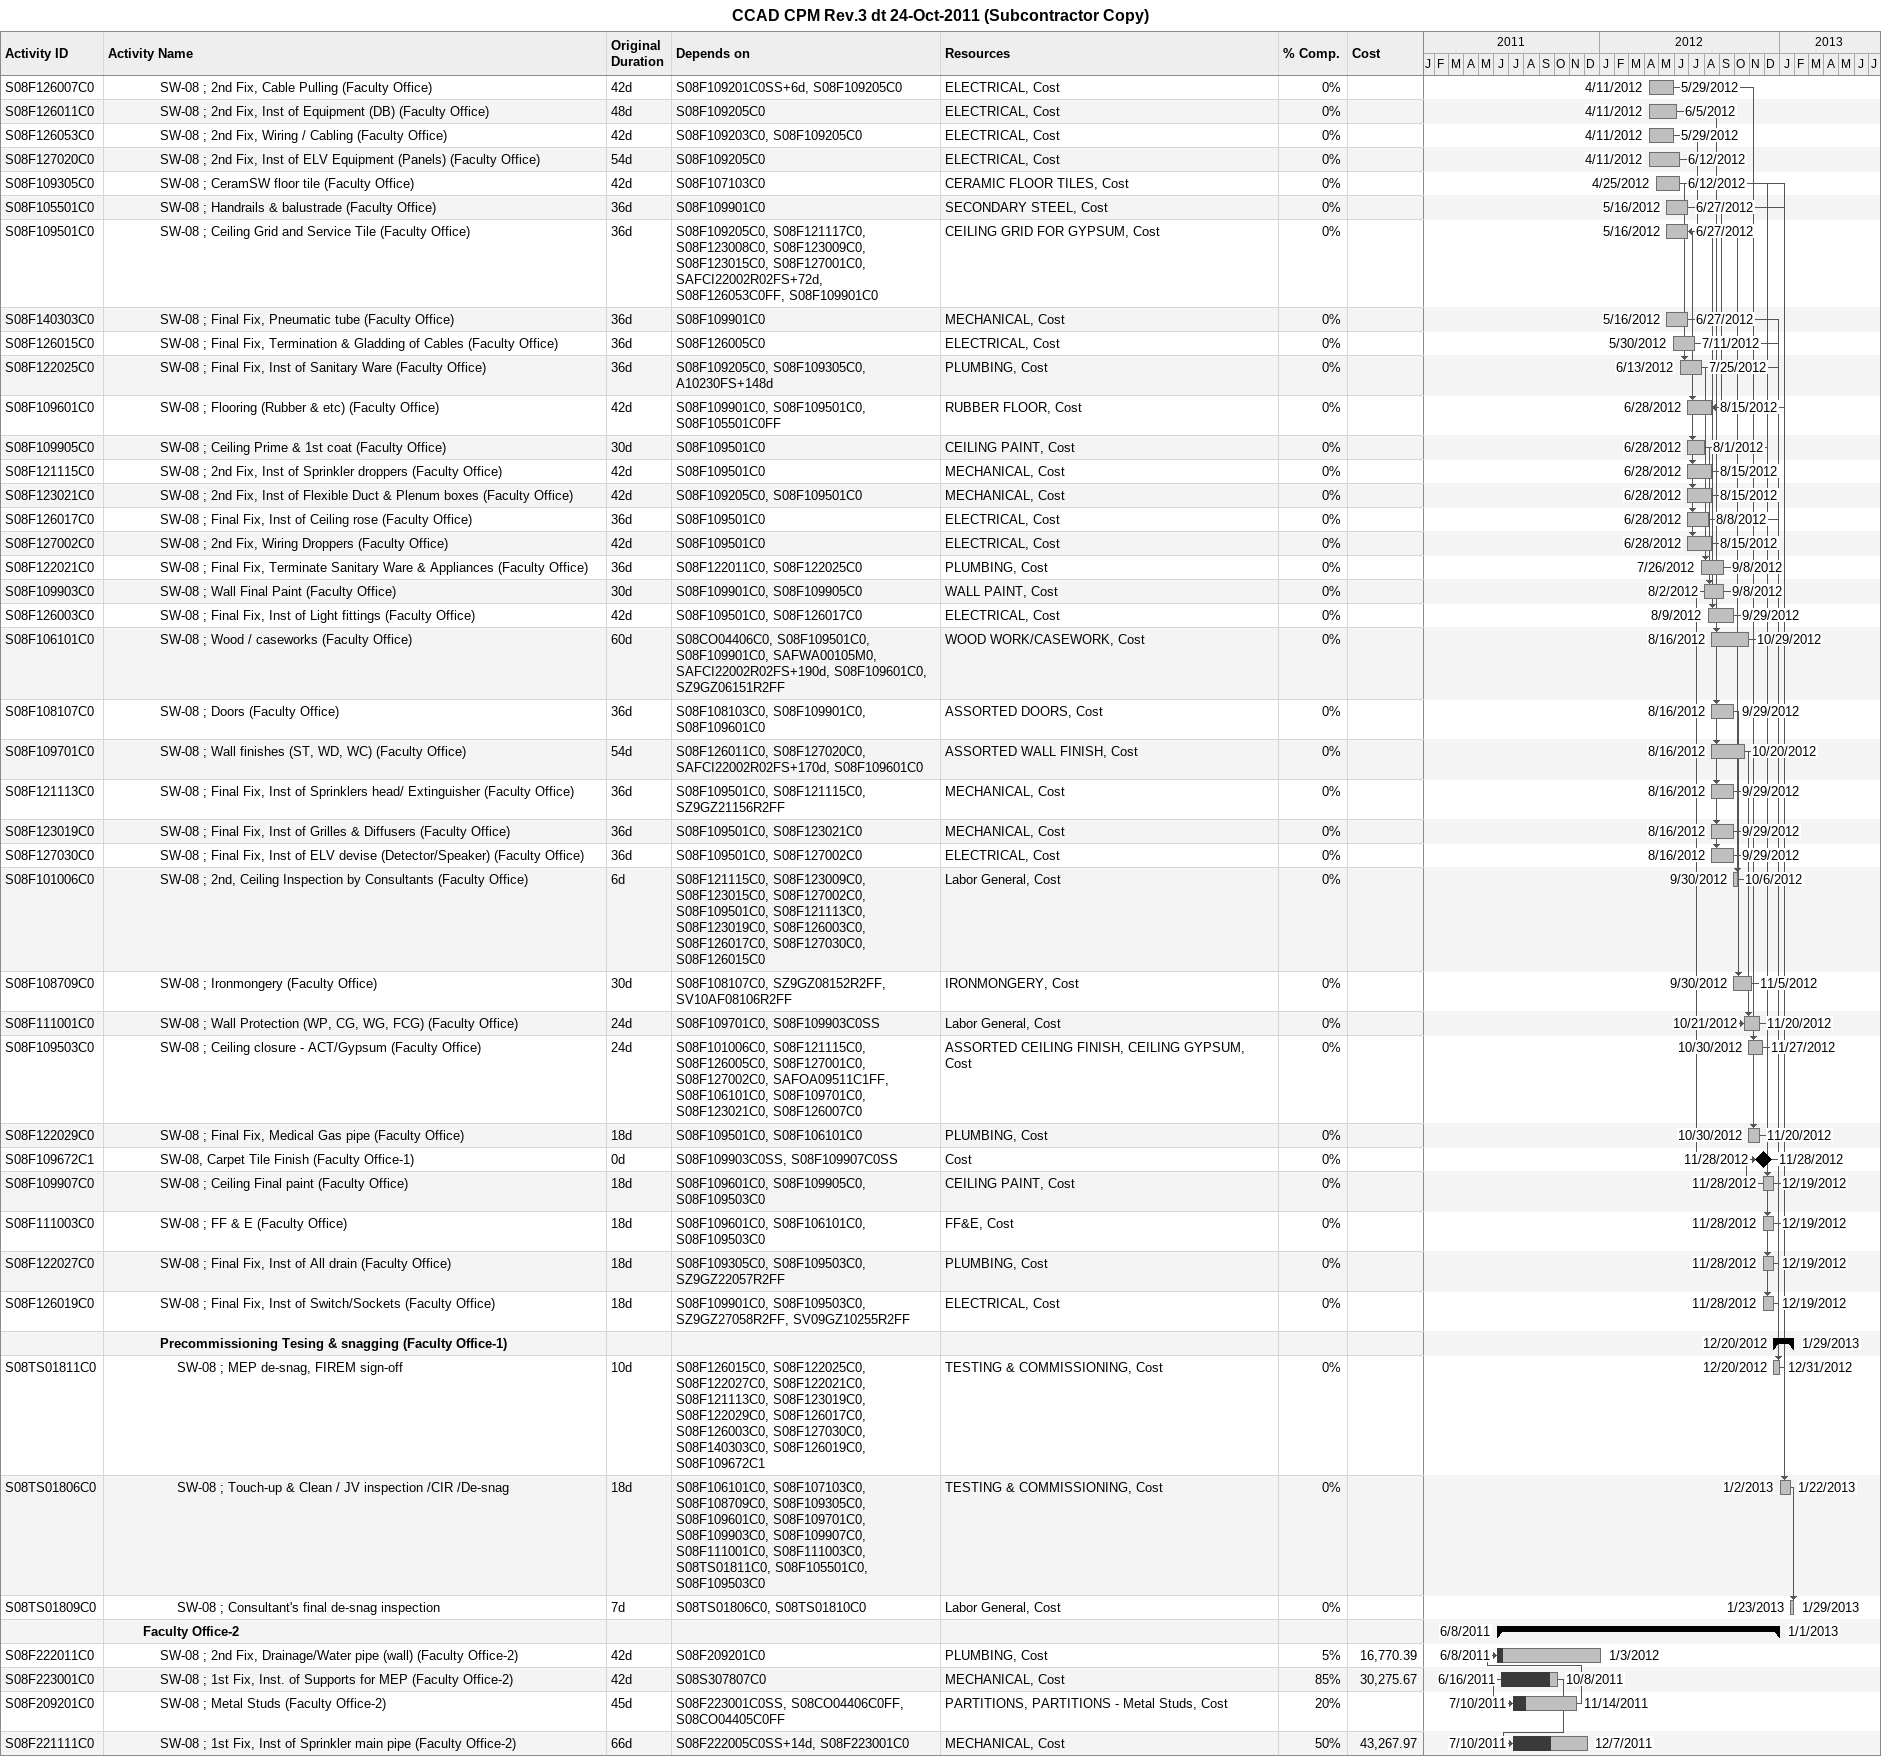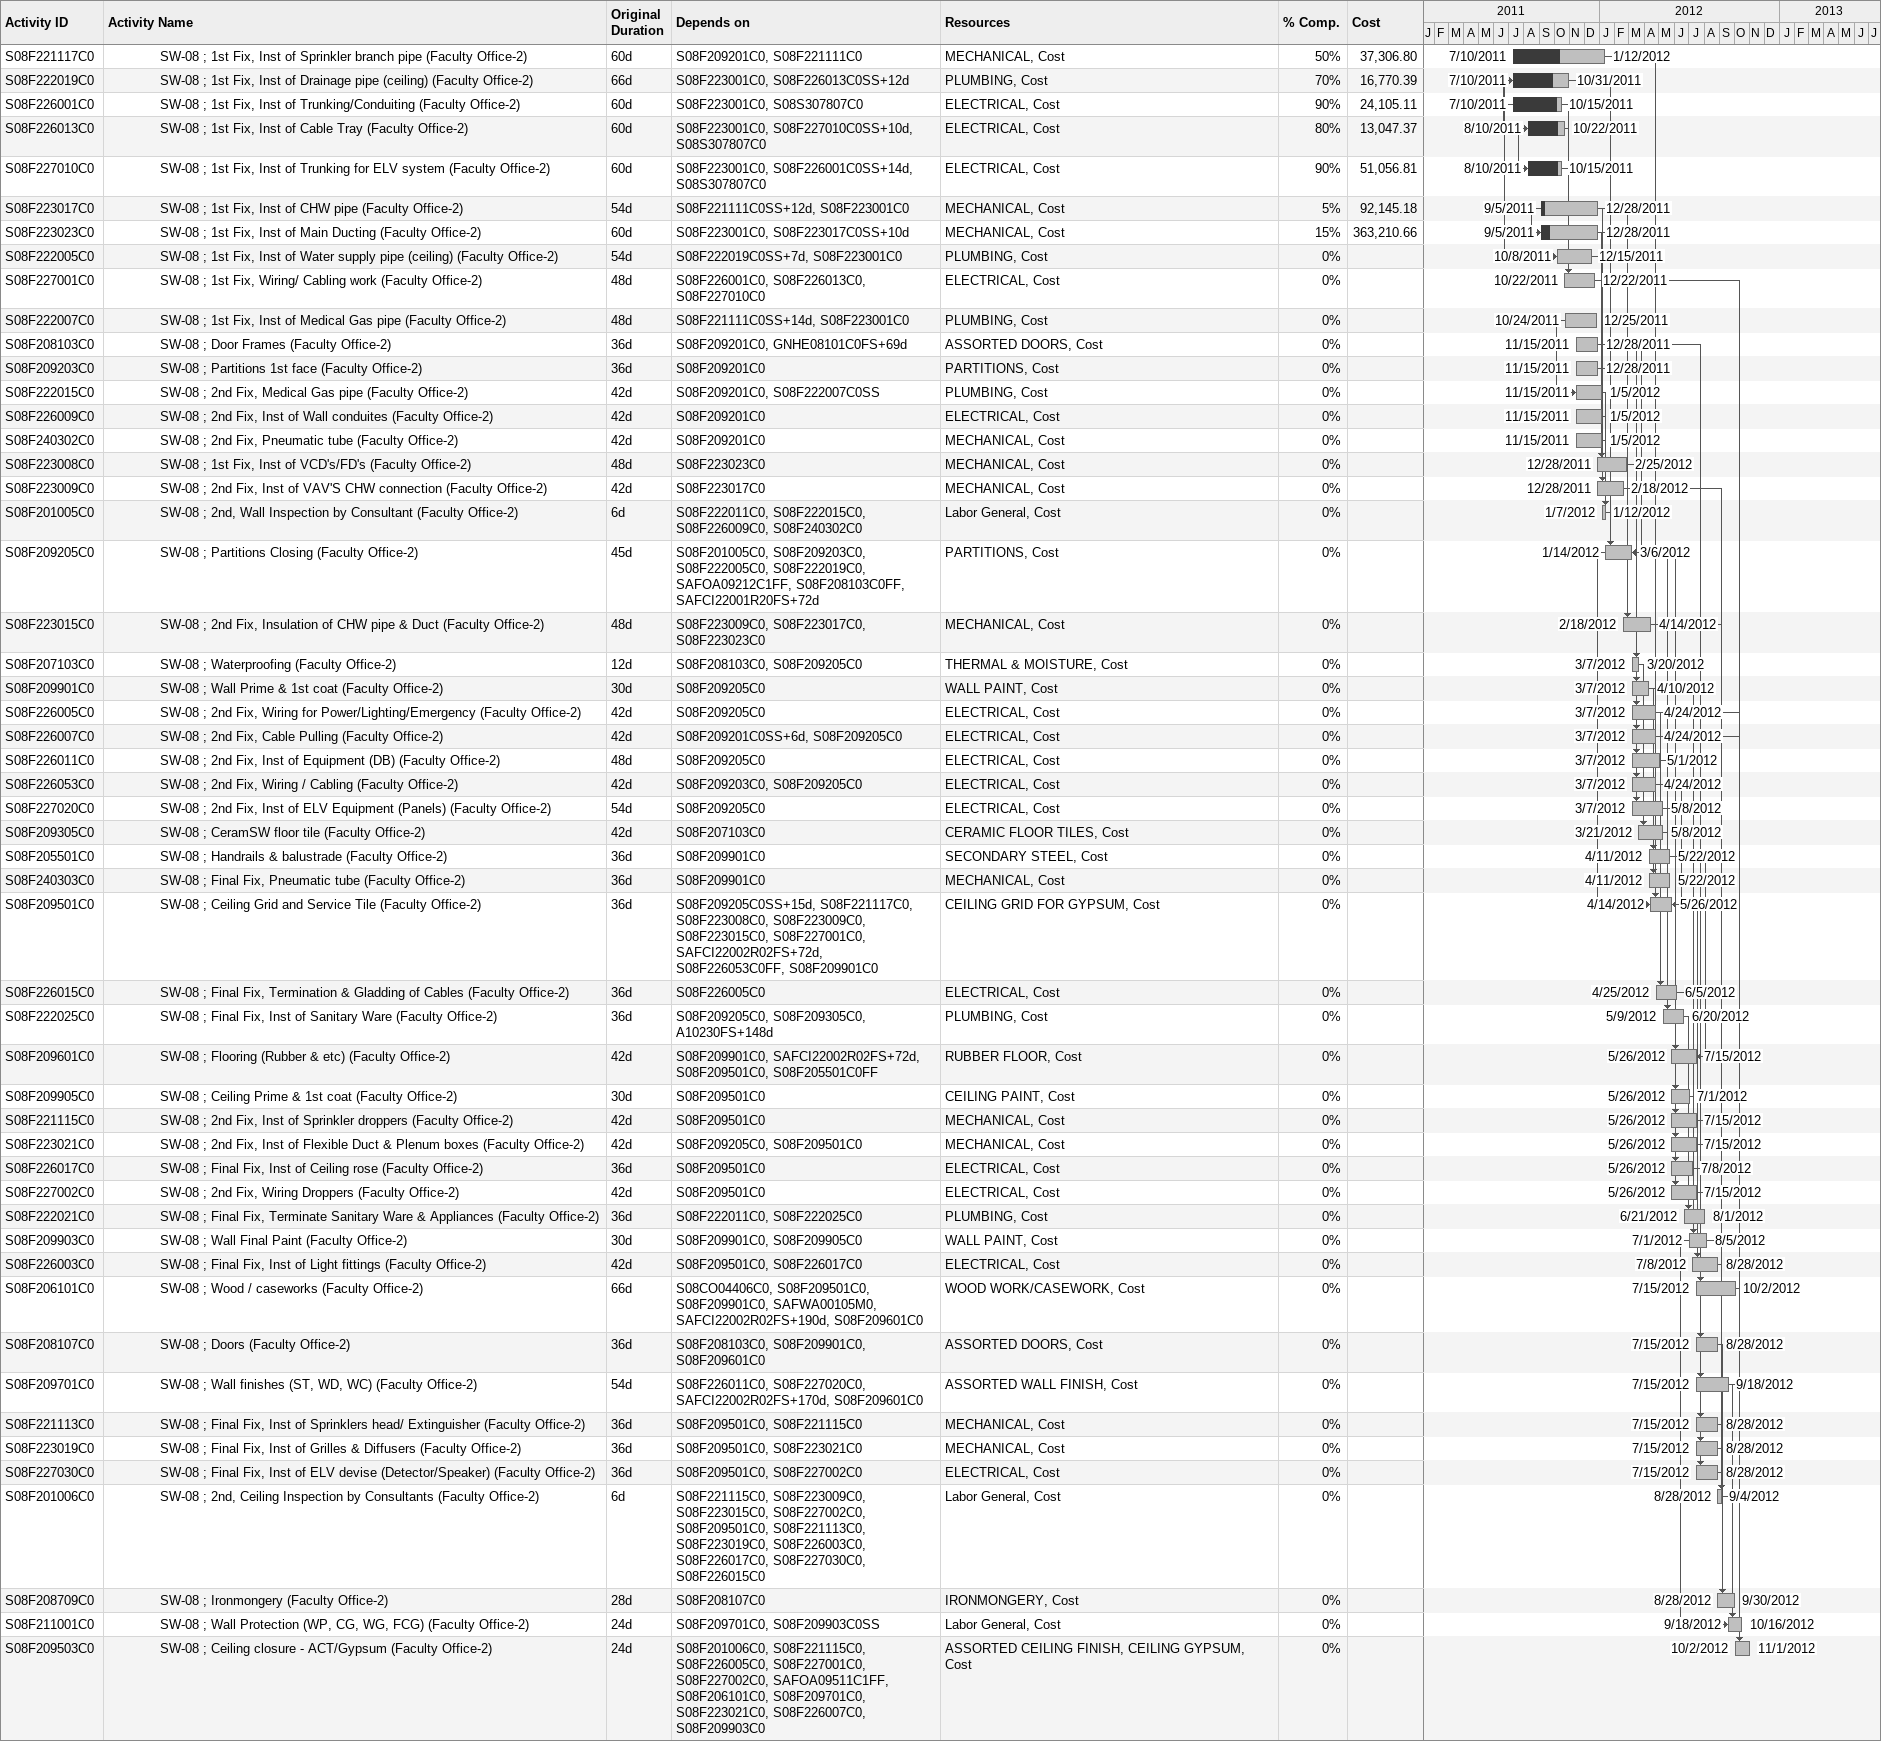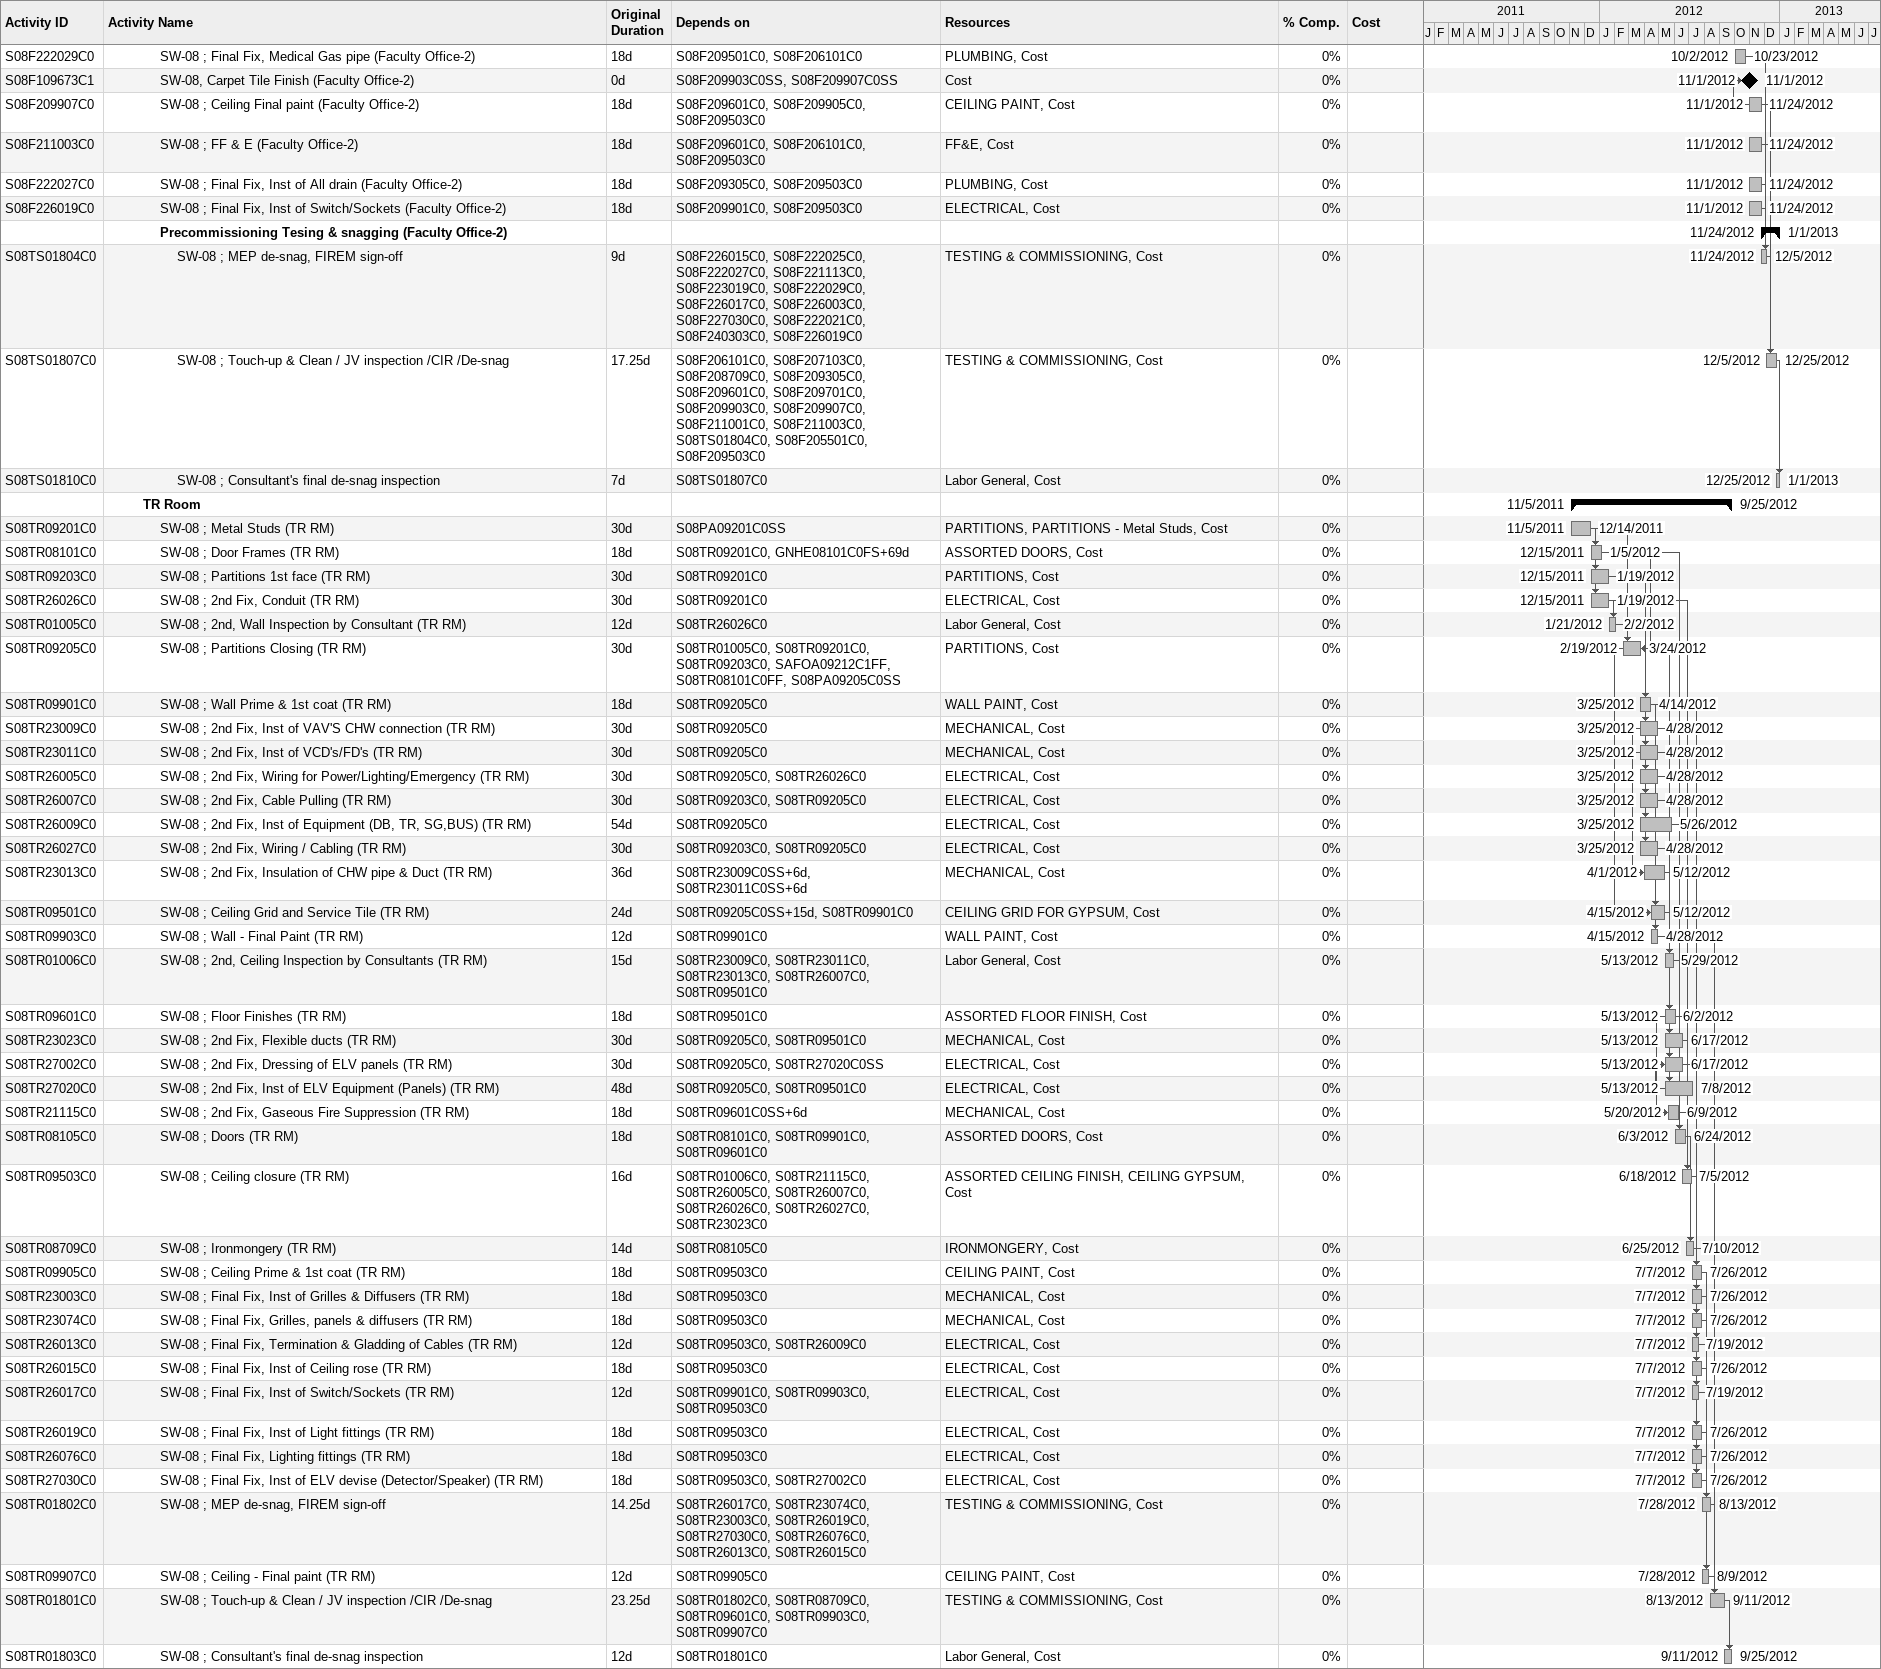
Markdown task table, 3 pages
CCAD CPM Rev.3 dt 24-Oct-2011 (Subcontractor Copy)

| ID | Level | Task | Original duration | Start | Finish | Predecessors | Resources | % complete | Cost |
|---|---|---|---|---|---|---|---|---|---|
| S08F126007C0 | 4 | SW-08 ; 2nd Fix, Cable Pulling (Faculty Office) | 42d | 2012-04-11 | 2012-05-29 | S08F109201C0SS+6d, S08F109205C0 | ELECTRICAL, Cost | 0 |  |
| S08F126011C0 | 4 | SW-08 ; 2nd Fix, Inst of Equipment (DB) (Faculty Office) | 48d | 2012-04-11 | 2012-06-05 | S08F109205C0 | ELECTRICAL, Cost | 0 |  |
| S08F126053C0 | 4 | SW-08 ; 2nd Fix, Wiring / Cabling (Faculty Office) | 42d | 2012-04-11 | 2012-05-29 | S08F109203C0, S08F109205C0 | ELECTRICAL, Cost | 0 |  |
| S08F127020C0 | 4 | SW-08 ; 2nd Fix, Inst of ELV Equipment (Panels) (Faculty Office) | 54d | 2012-04-11 | 2012-06-12 | S08F109205C0 | ELECTRICAL, Cost | 0 |  |
| S08F109305C0 | 4 | SW-08 ; CeramSW floor tile (Faculty Office) | 42d | 2012-04-25 | 2012-06-12 | S08F107103C0 | CERAMIC FLOOR TILES, Cost | 0 |  |
| S08F105501C0 | 4 | SW-08 ; Handrails & balustrade (Faculty Office) | 36d | 2012-05-16 | 2012-06-27 | S08F109901C0 | SECONDARY STEEL, Cost | 0 |  |
| S08F109501C0 | 4 | SW-08 ; Ceiling Grid and Service Tile (Faculty Office) | 36d | 2012-05-16 | 2012-06-27 | S08F109205C0, S08F121117C0, S08F123008C0, S08F123009C0, S08F123015C0, S08F127001C0, SAFCI22002R02FS+72d, S08F126053C0FF, S08F109901C0 | CEILING GRID FOR GYPSUM, Cost | 0 |  |
| S08F140303C0 | 4 | SW-08 ; Final Fix, Pneumatic tube (Faculty Office) | 36d | 2012-05-16 | 2012-06-27 | S08F109901C0 | MECHANICAL, Cost | 0 |  |
| S08F126015C0 | 4 | SW-08 ; Final Fix, Termination & Gladding of Cables (Faculty Office) | 36d | 2012-05-30 | 2012-07-11 | S08F126005C0 | ELECTRICAL, Cost | 0 |  |
| S08F122025C0 | 4 | SW-08 ; Final Fix, Inst of Sanitary Ware (Faculty Office) | 36d | 2012-06-13 | 2012-07-25 | S08F109205C0, S08F109305C0, A10230FS+148d | PLUMBING, Cost | 0 |  |
| S08F109601C0 | 4 | SW-08 ; Flooring (Rubber & etc) (Faculty Office) | 42d | 2012-06-28 | 2012-08-15 | S08F109901C0, S08F109501C0, S08F105501C0FF | RUBBER FLOOR, Cost | 0 |  |
| S08F109905C0 | 4 | SW-08 ; Ceiling Prime & 1st coat (Faculty Office) | 30d | 2012-06-28 | 2012-08-01 | S08F109501C0 | CEILING PAINT, Cost | 0 |  |
| S08F121115C0 | 4 | SW-08 ; 2nd Fix, Inst of Sprinkler droppers (Faculty Office) | 42d | 2012-06-28 | 2012-08-15 | S08F109501C0 | MECHANICAL, Cost | 0 |  |
| S08F123021C0 | 4 | SW-08 ; 2nd Fix, Inst of Flexible Duct & Plenum boxes (Faculty Office) | 42d | 2012-06-28 | 2012-08-15 | S08F109205C0, S08F109501C0 | MECHANICAL, Cost | 0 |  |
| S08F126017C0 | 4 | SW-08 ; Final Fix, Inst of Ceiling rose (Faculty Office) | 36d | 2012-06-28 | 2012-08-08 | S08F109501C0 | ELECTRICAL, Cost | 0 |  |
| S08F127002C0 | 4 | SW-08 ; 2nd Fix, Wiring Droppers (Faculty Office) | 42d | 2012-06-28 | 2012-08-15 | S08F109501C0 | ELECTRICAL, Cost | 0 |  |
| S08F122021C0 | 4 | SW-08 ; Final Fix, Terminate Sanitary Ware & Appliances (Faculty Office) | 36d | 2012-07-26 | 2012-09-08 | S08F122011C0, S08F122025C0 | PLUMBING, Cost | 0 |  |
| S08F109903C0 | 4 | SW-08 ; Wall Final Paint (Faculty Office) | 30d | 2012-08-02 | 2012-09-08 | S08F109901C0, S08F109905C0 | WALL PAINT, Cost | 0 |  |
| S08F126003C0 | 4 | SW-08 ; Final Fix, Inst of Light fittings (Faculty Office) | 42d | 2012-08-09 | 2012-09-29 | S08F109501C0, S08F126017C0 | ELECTRICAL, Cost | 0 |  |
| S08F106101C0 | 4 | SW-08 ; Wood / caseworks (Faculty Office) | 60d | 2012-08-16 | 2012-10-29 | S08CO04406C0, S08F109501C0, S08F109901C0, SAFWA00105M0, SAFCI22002R02FS+190d, S08F109601C0, SZ9GZ06151R2FF | WOOD WORK/CASEWORK, Cost | 0 |  |
| S08F108107C0 | 4 | SW-08 ; Doors (Faculty Office) | 36d | 2012-08-16 | 2012-09-29 | S08F108103C0, S08F109901C0, S08F109601C0 | ASSORTED DOORS, Cost | 0 |  |
| S08F109701C0 | 4 | SW-08 ; Wall finishes (ST, WD, WC) (Faculty Office) | 54d | 2012-08-16 | 2012-10-20 | S08F126011C0, S08F127020C0, SAFCI22002R02FS+170d, S08F109601C0 | ASSORTED WALL FINISH, Cost | 0 |  |
| S08F121113C0 | 4 | SW-08 ; Final Fix, Inst of Sprinklers head/ Extinguisher (Faculty Office) | 36d | 2012-08-16 | 2012-09-29 | S08F109501C0, S08F121115C0, SZ9GZ21156R2FF | MECHANICAL, Cost | 0 |  |
| S08F123019C0 | 4 | SW-08 ; Final Fix, Inst of Grilles & Diffusers (Faculty Office) | 36d | 2012-08-16 | 2012-09-29 | S08F109501C0, S08F123021C0 | MECHANICAL, Cost | 0 |  |
| S08F127030C0 | 4 | SW-08 ; Final Fix, Inst of ELV devise (Detector/Speaker) (Faculty Office) | 36d | 2012-08-16 | 2012-09-29 | S08F109501C0, S08F127002C0 | ELECTRICAL, Cost | 0 |  |
| S08F101006C0 | 4 | SW-08 ; 2nd, Ceiling Inspection by Consultants (Faculty Office) | 6d | 2012-09-30 | 2012-10-06 | S08F121115C0, S08F123009C0, S08F123015C0, S08F127002C0, S08F109501C0, S08F121113C0, S08F123019C0, S08F126003C0, S08F126017C0, S08F127030C0, S08F126015C0 | Labor General, Cost | 0 |  |
| S08F108709C0 | 4 | SW-08 ; Ironmongery (Faculty Office) | 30d | 2012-09-30 | 2012-11-05 | S08F108107C0, SZ9GZ08152R2FF, SV10AF08106R2FF | IRONMONGERY, Cost | 0 |  |
| S08F111001C0 | 4 | SW-08 ; Wall Protection (WP, CG, WG, FCG) (Faculty Office) | 24d | 2012-10-21 | 2012-11-20 | S08F109701C0, S08F109903C0SS | Labor General, Cost | 0 |  |
| S08F109503C0 | 4 | SW-08 ; Ceiling closure - ACT/Gypsum (Faculty Office) | 24d | 2012-10-30 | 2012-11-27 | S08F101006C0, S08F121115C0, S08F126005C0, S08F127001C0, S08F127002C0, SAFOA09511C1FF, S08F106101C0, S08F109701C0, S08F123021C0, S08F126007C0 | ASSORTED CEILING FINISH, CEILING GYPSUM, Cost | 0 |  |
| S08F122029C0 | 4 | SW-08 ; Final Fix, Medical Gas pipe (Faculty Office) | 18d | 2012-10-30 | 2012-11-20 | S08F109501C0, S08F106101C0 | PLUMBING, Cost | 0 |  |
| S08F109672C1 | 4 | SW-08, Carpet Tile Finish (Faculty Office-1) | 0d | 2012-11-28 | 2012-11-28 | S08F109903C0SS, S08F109907C0SS | Cost | 0 |  |
| S08F109907C0 | 4 | SW-08 ; Ceiling Final paint (Faculty Office) | 18d | 2012-11-28 | 2012-12-19 | S08F109601C0, S08F109905C0, S08F109503C0 | CEILING PAINT, Cost | 0 |  |
| S08F111003C0 | 4 | SW-08 ; FF & E (Faculty Office) | 18d | 2012-11-28 | 2012-12-19 | S08F109601C0, S08F106101C0, S08F109503C0 | FF&E, Cost | 0 |  |
| S08F122027C0 | 4 | SW-08 ; Final Fix, Inst of All drain (Faculty Office) | 18d | 2012-11-28 | 2012-12-19 | S08F109305C0, S08F109503C0, SZ9GZ22057R2FF | PLUMBING, Cost | 0 |  |
| S08F126019C0 | 4 | SW-08 ; Final Fix, Inst of Switch/Sockets (Faculty Office) | 18d | 2012-11-28 | 2012-12-19 | S08F109901C0, S08F109503C0, SZ9GZ27058R2FF, SV09GZ10255R2FF | ELECTRICAL, Cost | 0 |  |
|  | 4 | **Precommissioning Tesing & snagging (Faculty Office-1)** |  | 2012-12-20 | 2013-01-29 |  |  |  |  |
| S08TS01811C0 | 5 | SW-08 ; MEP de-snag, FIREM sign-off | 10d | 2012-12-20 | 2012-12-31 | S08F126015C0, S08F122025C0, S08F122027C0, S08F122021C0, S08F121113C0, S08F123019C0, S08F122029C0, S08F126017C0, S08F126003C0, S08F127030C0, S08F140303C0, S08F126019C0, S08F109672C1 | TESTING & COMMISSIONING, Cost | 0 |  |
| S08TS01806C0 | 5 | SW-08 ; Touch-up & Clean / JV inspection /CIR /De-snag | 18d | 2013-01-02 | 2013-01-22 | S08F106101C0, S08F107103C0, S08F108709C0, S08F109305C0, S08F109601C0, S08F109701C0, S08F109903C0, S08F109907C0, S08F111001C0, S08F111003C0, S08TS01811C0, S08F105501C0, S08F109503C0 | TESTING & COMMISSIONING, Cost | 0 |  |
| S08TS01809C0 | 5 | SW-08 ; Consultant's final de-snag inspection | 7d | 2013-01-23 | 2013-01-29 | S08TS01806C0, S08TS01810C0 | Labor General, Cost | 0 |  |
|  | 3 | **Faculty Office-2** |  | 2011-06-08 | 2013-01-01 |  |  |  |  |
| S08F222011C0 | 4 | SW-08 ; 2nd Fix, Drainage/Water pipe (wall) (Faculty Office-2) | 42d | 2011-06-08 | 2012-01-03 | S08F209201C0 | PLUMBING, Cost | 5 | 16770.39 |
| S08F223001C0 | 4 | SW-08 ; 1st Fix, Inst. of Supports for MEP (Faculty Office-2) | 42d | 2011-06-16 | 2011-10-08 | S08S307807C0 | MECHANICAL, Cost | 85 | 30275.67 |
| S08F209201C0 | 4 | SW-08 ; Metal Studs (Faculty Office-2) | 45d | 2011-07-10 | 2011-11-14 | S08F223001C0SS, S08CO04406C0FF, S08CO04405C0FF | PARTITIONS, PARTITIONS - Metal Studs, Cost | 20 |  |
| S08F221111C0 | 4 | SW-08 ; 1st Fix, Inst of Sprinkler main pipe (Faculty Office-2) | 66d | 2011-07-10 | 2011-12-07 | S08F222005C0SS+14d, S08F223001C0 | MECHANICAL, Cost | 50 | 43267.97 |
| S08F221117C0 | 4 | SW-08 ; 1st Fix, Inst of Sprinkler branch pipe (Faculty Office-2) | 60d | 2011-07-10 | 2012-01-12 | S08F209201C0, S08F221111C0 | MECHANICAL, Cost | 50 | 37306.80 |
| S08F222019C0 | 4 | SW-08 ; 1st Fix, Inst of Drainage pipe (ceiling) (Faculty Office-2) | 66d | 2011-07-10 | 2011-10-31 | S08F223001C0, S08F226013C0SS+12d | PLUMBING, Cost | 70 | 16770.39 |
| S08F226001C0 | 4 | SW-08 ; 1st Fix, Inst of Trunking/Conduiting (Faculty Office-2) | 60d | 2011-07-10 | 2011-10-15 | S08F223001C0, S08S307807C0 | ELECTRICAL, Cost | 90 | 24105.11 |
| S08F226013C0 | 4 | SW-08 ; 1st Fix, Inst of Cable Tray (Faculty Office-2) | 60d | 2011-08-10 | 2011-10-22 | S08F223001C0, S08F227010C0SS+10d, S08S307807C0 | ELECTRICAL, Cost | 80 | 13047.37 |
| S08F227010C0 | 4 | SW-08 ; 1st Fix, Inst of Trunking for ELV system (Faculty Office-2) | 60d | 2011-08-10 | 2011-10-15 | S08F223001C0, S08F226001C0SS+14d, S08S307807C0 | ELECTRICAL, Cost | 90 | 51056.81 |
| S08F223017C0 | 4 | SW-08 ; 1st Fix, Inst of CHW pipe (Faculty Office-2) | 54d | 2011-09-05 | 2011-12-28 | S08F221111C0SS+12d, S08F223001C0 | MECHANICAL, Cost | 5 | 92145.18 |
| S08F223023C0 | 4 | SW-08 ; 1st Fix, Inst of Main Ducting (Faculty Office-2) | 60d | 2011-09-05 | 2011-12-28 | S08F223001C0, S08F223017C0SS+10d | MECHANICAL, Cost | 15 | 363210.66 |
| S08F222005C0 | 4 | SW-08 ; 1st Fix, Inst of Water supply pipe (ceiling) (Faculty Office-2) | 54d | 2011-10-08 | 2011-12-15 | S08F222019C0SS+7d, S08F223001C0 | PLUMBING, Cost | 0 |  |
| S08F227001C0 | 4 | SW-08 ; 1st Fix, Wiring/ Cabling work (Faculty Office-2) | 48d | 2011-10-22 | 2011-12-22 | S08F226001C0, S08F226013C0, S08F227010C0 | ELECTRICAL, Cost | 0 |  |
| S08F222007C0 | 4 | SW-08 ; 1st Fix, Inst of Medical Gas pipe (Faculty Office-2) | 48d | 2011-10-24 | 2011-12-25 | S08F221111C0SS+14d, S08F223001C0 | PLUMBING, Cost | 0 |  |
| S08F208103C0 | 4 | SW-08 ; Door Frames (Faculty Office-2) | 36d | 2011-11-15 | 2011-12-28 | S08F209201C0, GNHE08101C0FS+69d | ASSORTED DOORS, Cost | 0 |  |
| S08F209203C0 | 4 | SW-08 ; Partitions 1st face (Faculty Office-2) | 36d | 2011-11-15 | 2011-12-28 | S08F209201C0 | PARTITIONS, Cost | 0 |  |
| S08F222015C0 | 4 | SW-08 ; 2nd Fix, Medical Gas pipe (Faculty Office-2) | 42d | 2011-11-15 | 2012-01-05 | S08F209201C0, S08F222007C0SS | PLUMBING, Cost | 0 |  |
| S08F226009C0 | 4 | SW-08 ; 2nd Fix, Inst of Wall conduites (Faculty Office-2) | 42d | 2011-11-15 | 2012-01-05 | S08F209201C0 | ELECTRICAL, Cost | 0 |  |
| S08F240302C0 | 4 | SW-08 ; 2nd Fix, Pneumatic tube (Faculty Office-2) | 42d | 2011-11-15 | 2012-01-05 | S08F209201C0 | MECHANICAL, Cost | 0 |  |
| S08F223008C0 | 4 | SW-08 ; 1st Fix, Inst of VCD's/FD's (Faculty Office-2) | 48d | 2011-12-28 | 2012-02-25 | S08F223023C0 | MECHANICAL, Cost | 0 |  |
| S08F223009C0 | 4 | SW-08 ; 2nd Fix, Inst of VAV'S CHW connection (Faculty Office-2) | 42d | 2011-12-28 | 2012-02-18 | S08F223017C0 | MECHANICAL, Cost | 0 |  |
| S08F201005C0 | 4 | SW-08 ; 2nd, Wall Inspection by Consultant (Faculty Office-2) | 6d | 2012-01-07 | 2012-01-12 | S08F222011C0, S08F222015C0, S08F226009C0, S08F240302C0 | Labor General, Cost | 0 |  |
| S08F209205C0 | 4 | SW-08 ; Partitions Closing (Faculty Office-2) | 45d | 2012-01-14 | 2012-03-06 | S08F201005C0, S08F209203C0, S08F222005C0, S08F222019C0, SAFOA09212C1FF, S08F208103C0FF, SAFCI22001R20FS+72d | PARTITIONS, Cost | 0 |  |
| S08F223015C0 | 4 | SW-08 ; 2nd Fix, Insulation of CHW pipe & Duct (Faculty Office-2) | 48d | 2012-02-18 | 2012-04-14 | S08F223009C0, S08F223017C0, S08F223023C0 | MECHANICAL, Cost | 0 |  |
| S08F207103C0 | 4 | SW-08 ; Waterproofing (Faculty Office-2) | 12d | 2012-03-07 | 2012-03-20 | S08F208103C0, S08F209205C0 | THERMAL & MOISTURE, Cost | 0 |  |
| S08F209901C0 | 4 | SW-08 ; Wall Prime & 1st coat (Faculty Office-2) | 30d | 2012-03-07 | 2012-04-10 | S08F209205C0 | WALL PAINT, Cost | 0 |  |
| S08F226005C0 | 4 | SW-08 ; 2nd Fix, Wiring for Power/Lighting/Emergency (Faculty Office-2) | 42d | 2012-03-07 | 2012-04-24 | S08F209205C0 | ELECTRICAL, Cost | 0 |  |
| S08F226007C0 | 4 | SW-08 ; 2nd Fix, Cable Pulling (Faculty Office-2) | 42d | 2012-03-07 | 2012-04-24 | S08F209201C0SS+6d, S08F209205C0 | ELECTRICAL, Cost | 0 |  |
| S08F226011C0 | 4 | SW-08 ; 2nd Fix, Inst of Equipment (DB) (Faculty Office-2) | 48d | 2012-03-07 | 2012-05-01 | S08F209205C0 | ELECTRICAL, Cost | 0 |  |
| S08F226053C0 | 4 | SW-08 ; 2nd Fix, Wiring / Cabling (Faculty Office-2) | 42d | 2012-03-07 | 2012-04-24 | S08F209203C0, S08F209205C0 | ELECTRICAL, Cost | 0 |  |
| S08F227020C0 | 4 | SW-08 ; 2nd Fix, Inst of ELV Equipment (Panels) (Faculty Office-2) | 54d | 2012-03-07 | 2012-05-08 | S08F209205C0 | ELECTRICAL, Cost | 0 |  |
| S08F209305C0 | 4 | SW-08 ; CeramSW floor tile (Faculty Office-2) | 42d | 2012-03-21 | 2012-05-08 | S08F207103C0 | CERAMIC FLOOR TILES, Cost | 0 |  |
| S08F205501C0 | 4 | SW-08 ; Handrails & balustrade (Faculty Office-2) | 36d | 2012-04-11 | 2012-05-22 | S08F209901C0 | SECONDARY STEEL, Cost | 0 |  |
| S08F240303C0 | 4 | SW-08 ; Final Fix, Pneumatic tube (Faculty Office-2) | 36d | 2012-04-11 | 2012-05-22 | S08F209901C0 | MECHANICAL, Cost | 0 |  |
| S08F209501C0 | 4 | SW-08 ; Ceiling Grid and Service Tile (Faculty Office-2) | 36d | 2012-04-14 | 2012-05-26 | S08F209205C0SS+15d, S08F221117C0, S08F223008C0, S08F223009C0, S08F223015C0, S08F227001C0, SAFCI22002R02FS+72d, S08F226053C0FF, S08F209901C0 | CEILING GRID FOR GYPSUM, Cost | 0 |  |
| S08F226015C0 | 4 | SW-08 ; Final Fix, Termination & Gladding of Cables (Faculty Office-2) | 36d | 2012-04-25 | 2012-06-05 | S08F226005C0 | ELECTRICAL, Cost | 0 |  |
| S08F222025C0 | 4 | SW-08 ; Final Fix, Inst of Sanitary Ware (Faculty Office-2) | 36d | 2012-05-09 | 2012-06-20 | S08F209205C0, S08F209305C0, A10230FS+148d | PLUMBING, Cost | 0 |  |
| S08F209601C0 | 4 | SW-08 ; Flooring (Rubber & etc) (Faculty Office-2) | 42d | 2012-05-26 | 2012-07-15 | S08F209901C0, SAFCI22002R02FS+72d, S08F209501C0, S08F205501C0FF | RUBBER FLOOR, Cost | 0 |  |
| S08F209905C0 | 4 | SW-08 ; Ceiling Prime & 1st coat (Faculty Office-2) | 30d | 2012-05-26 | 2012-07-01 | S08F209501C0 | CEILING PAINT, Cost | 0 |  |
| S08F221115C0 | 4 | SW-08 ; 2nd Fix, Inst of Sprinkler droppers (Faculty Office-2) | 42d | 2012-05-26 | 2012-07-15 | S08F209501C0 | MECHANICAL, Cost | 0 |  |
| S08F223021C0 | 4 | SW-08 ; 2nd Fix, Inst of Flexible Duct & Plenum boxes (Faculty Office-2) | 42d | 2012-05-26 | 2012-07-15 | S08F209205C0, S08F209501C0 | MECHANICAL, Cost | 0 |  |
| S08F226017C0 | 4 | SW-08 ; Final Fix, Inst of Ceiling rose (Faculty Office-2) | 36d | 2012-05-26 | 2012-07-08 | S08F209501C0 | ELECTRICAL, Cost | 0 |  |
| S08F227002C0 | 4 | SW-08 ; 2nd Fix, Wiring Droppers (Faculty Office-2) | 42d | 2012-05-26 | 2012-07-15 | S08F209501C0 | ELECTRICAL, Cost | 0 |  |
| S08F222021C0 | 4 | SW-08 ; Final Fix, Terminate Sanitary Ware & Appliances (Faculty Office-2) | 36d | 2012-06-21 | 2012-08-01 | S08F222011C0, S08F222025C0 | PLUMBING, Cost | 0 |  |
| S08F209903C0 | 4 | SW-08 ; Wall Final Paint (Faculty Office-2) | 30d | 2012-07-01 | 2012-08-05 | S08F209901C0, S08F209905C0 | WALL PAINT, Cost | 0 |  |
| S08F226003C0 | 4 | SW-08 ; Final Fix, Inst of Light fittings (Faculty Office-2) | 42d | 2012-07-08 | 2012-08-28 | S08F209501C0, S08F226017C0 | ELECTRICAL, Cost | 0 |  |
| S08F206101C0 | 4 | SW-08 ; Wood / caseworks (Faculty Office-2) | 66d | 2012-07-15 | 2012-10-02 | S08CO04406C0, S08F209501C0, S08F209901C0, SAFWA00105M0, SAFCI22002R02FS+190d, S08F209601C0 | WOOD WORK/CASEWORK, Cost | 0 |  |
| S08F208107C0 | 4 | SW-08 ; Doors (Faculty Office-2) | 36d | 2012-07-15 | 2012-08-28 | S08F208103C0, S08F209901C0, S08F209601C0 | ASSORTED DOORS, Cost | 0 |  |
| S08F209701C0 | 4 | SW-08 ; Wall finishes (ST, WD, WC) (Faculty Office-2) | 54d | 2012-07-15 | 2012-09-18 | S08F226011C0, S08F227020C0, SAFCI22002R02FS+170d, S08F209601C0 | ASSORTED WALL FINISH, Cost | 0 |  |
| S08F221113C0 | 4 | SW-08 ; Final Fix, Inst of Sprinklers head/ Extinguisher (Faculty Office-2) | 36d | 2012-07-15 | 2012-08-28 | S08F209501C0, S08F221115C0 | MECHANICAL, Cost | 0 |  |
| S08F223019C0 | 4 | SW-08 ; Final Fix, Inst of Grilles & Diffusers (Faculty Office-2) | 36d | 2012-07-15 | 2012-08-28 | S08F209501C0, S08F223021C0 | MECHANICAL, Cost | 0 |  |
| S08F227030C0 | 4 | SW-08 ; Final Fix, Inst of ELV devise (Detector/Speaker) (Faculty Office-2) | 36d | 2012-07-15 | 2012-08-28 | S08F209501C0, S08F227002C0 | ELECTRICAL, Cost | 0 |  |
| S08F201006C0 | 4 | SW-08 ; 2nd, Ceiling Inspection by Consultants (Faculty Office-2) | 6d | 2012-08-28 | 2012-09-04 | S08F221115C0, S08F223009C0, S08F223015C0, S08F227002C0, S08F209501C0, S08F221113C0, S08F223019C0, S08F226003C0, S08F226017C0, S08F227030C0, S08F226015C0 | Labor General, Cost | 0 |  |
| S08F208709C0 | 4 | SW-08 ; Ironmongery (Faculty Office-2) | 28d | 2012-08-28 | 2012-09-30 | S08F208107C0 | IRONMONGERY, Cost | 0 |  |
| S08F211001C0 | 4 | SW-08 ; Wall Protection (WP, CG, WG, FCG) (Faculty Office-2) | 24d | 2012-09-18 | 2012-10-16 | S08F209701C0, S08F209903C0SS | Labor General, Cost | 0 |  |
| S08F209503C0 | 4 | SW-08 ; Ceiling closure - ACT/Gypsum (Faculty Office-2) | 24d | 2012-10-02 | 2012-11-01 | S08F201006C0, S08F221115C0, S08F226005C0, S08F227001C0, S08F227002C0, SAFOA09511C1FF, S08F206101C0, S08F209701C0, S08F223021C0, S08F226007C0, S08F209903C0 | ASSORTED CEILING FINISH, CEILING GYPSUM, Cost | 0 |  |
| S08F222029C0 | 4 | SW-08 ; Final Fix, Medical Gas pipe (Faculty Office-2) | 18d | 2012-10-02 | 2012-10-23 | S08F209501C0, S08F206101C0 | PLUMBING, Cost | 0 |  |
| S08F109673C1 | 4 | SW-08, Carpet Tile Finish (Faculty Office-2) | 0d | 2012-11-01 | 2012-11-01 | S08F209903C0SS, S08F209907C0SS | Cost | 0 |  |
| S08F209907C0 | 4 | SW-08 ; Ceiling Final paint (Faculty Office-2) | 18d | 2012-11-01 | 2012-11-24 | S08F209601C0, S08F209905C0, S08F209503C0 | CEILING PAINT, Cost | 0 |  |
| S08F211003C0 | 4 | SW-08 ; FF & E (Faculty Office-2) | 18d | 2012-11-01 | 2012-11-24 | S08F209601C0, S08F206101C0, S08F209503C0 | FF&E, Cost | 0 |  |
| S08F222027C0 | 4 | SW-08 ; Final Fix, Inst of All drain (Faculty Office-2) | 18d | 2012-11-01 | 2012-11-24 | S08F209305C0, S08F209503C0 | PLUMBING, Cost | 0 |  |
| S08F226019C0 | 4 | SW-08 ; Final Fix, Inst of Switch/Sockets (Faculty Office-2) | 18d | 2012-11-01 | 2012-11-24 | S08F209901C0, S08F209503C0 | ELECTRICAL, Cost | 0 |  |
|  | 4 | **Precommissioning Tesing & snagging (Faculty Office-2)** |  | 2012-11-24 | 2013-01-01 |  |  |  |  |
| S08TS01804C0 | 5 | SW-08 ; MEP de-snag, FIREM sign-off | 9d | 2012-11-24 | 2012-12-05 | S08F226015C0, S08F222025C0, S08F222027C0, S08F221113C0, S08F223019C0, S08F222029C0, S08F226017C0, S08F226003C0, S08F227030C0, S08F222021C0, S08F240303C0, S08F226019C0 | TESTING & COMMISSIONING, Cost | 0 |  |
| S08TS01807C0 | 5 | SW-08 ; Touch-up & Clean / JV inspection /CIR /De-snag | 17.25d | 2012-12-05 | 2012-12-25 | S08F206101C0, S08F207103C0, S08F208709C0, S08F209305C0, S08F209601C0, S08F209701C0, S08F209903C0, S08F209907C0, S08F211001C0, S08F211003C0, S08TS01804C0, S08F205501C0, S08F209503C0 | TESTING & COMMISSIONING, Cost | 0 |  |
| S08TS01810C0 | 5 | SW-08 ; Consultant's final de-snag inspection | 7d | 2012-12-25 | 2013-01-01 | S08TS01807C0 | Labor General, Cost | 0 |  |
|  | 3 | **TR Room** |  | 2011-11-05 | 2012-09-25 |  |  |  |  |
| S08TR09201C0 | 4 | SW-08 ; Metal Studs (TR RM) | 30d | 2011-11-05 | 2011-12-14 | S08PA09201C0SS | PARTITIONS, PARTITIONS - Metal Studs, Cost | 0 |  |
| S08TR08101C0 | 4 | SW-08 ; Door Frames (TR RM) | 18d | 2011-12-15 | 2012-01-05 | S08TR09201C0, GNHE08101C0FS+69d | ASSORTED DOORS, Cost | 0 |  |
| S08TR09203C0 | 4 | SW-08 ; Partitions 1st face (TR RM) | 30d | 2011-12-15 | 2012-01-19 | S08TR09201C0 | PARTITIONS, Cost | 0 |  |
| S08TR26026C0 | 4 | SW-08 ; 2nd Fix, Conduit (TR RM) | 30d | 2011-12-15 | 2012-01-19 | S08TR09201C0 | ELECTRICAL, Cost | 0 |  |
| S08TR01005C0 | 4 | SW-08 ; 2nd, Wall Inspection by Consultant (TR RM) | 12d | 2012-01-21 | 2012-02-02 | S08TR26026C0 | Labor General, Cost | 0 |  |
| S08TR09205C0 | 4 | SW-08 ; Partitions Closing (TR RM) | 30d | 2012-02-19 | 2012-03-24 | S08TR01005C0, S08TR09201C0, S08TR09203C0, SAFOA09212C1FF, S08TR08101C0FF, S08PA09205C0SS | PARTITIONS, Cost | 0 |  |
| S08TR09901C0 | 4 | SW-08 ; Wall Prime & 1st coat (TR RM) | 18d | 2012-03-25 | 2012-04-14 | S08TR09205C0 | WALL PAINT, Cost | 0 |  |
| S08TR23009C0 | 4 | SW-08 ; 2nd Fix, Inst of VAV'S CHW connection (TR RM) | 30d | 2012-03-25 | 2012-04-28 | S08TR09205C0 | MECHANICAL, Cost | 0 |  |
| S08TR23011C0 | 4 | SW-08 ; 2nd Fix, Inst of VCD's/FD's (TR RM) | 30d | 2012-03-25 | 2012-04-28 | S08TR09205C0 | MECHANICAL, Cost | 0 |  |
| S08TR26005C0 | 4 | SW-08 ; 2nd Fix, Wiring for Power/Lighting/Emergency (TR RM) | 30d | 2012-03-25 | 2012-04-28 | S08TR09205C0, S08TR26026C0 | ELECTRICAL, Cost | 0 |  |
| S08TR26007C0 | 4 | SW-08 ; 2nd Fix, Cable Pulling (TR RM) | 30d | 2012-03-25 | 2012-04-28 | S08TR09203C0, S08TR09205C0 | ELECTRICAL, Cost | 0 |  |
| S08TR26009C0 | 4 | SW-08 ; 2nd Fix, Inst of Equipment (DB, TR, SG,BUS) (TR RM) | 54d | 2012-03-25 | 2012-05-26 | S08TR09205C0 | ELECTRICAL, Cost | 0 |  |
| S08TR26027C0 | 4 | SW-08 ; 2nd Fix, Wiring / Cabling (TR RM) | 30d | 2012-03-25 | 2012-04-28 | S08TR09203C0, S08TR09205C0 | ELECTRICAL, Cost | 0 |  |
| S08TR23013C0 | 4 | SW-08 ; 2nd Fix, Insulation of CHW pipe & Duct (TR RM) | 36d | 2012-04-01 | 2012-05-12 | S08TR23009C0SS+6d, S08TR23011C0SS+6d | MECHANICAL, Cost | 0 |  |
| S08TR09501C0 | 4 | SW-08 ; Ceiling Grid and Service Tile (TR RM) | 24d | 2012-04-15 | 2012-05-12 | S08TR09205C0SS+15d, S08TR09901C0 | CEILING GRID FOR GYPSUM, Cost | 0 |  |
| S08TR09903C0 | 4 | SW-08 ; Wall - Final Paint (TR RM) | 12d | 2012-04-15 | 2012-04-28 | S08TR09901C0 | WALL PAINT, Cost | 0 |  |
| S08TR01006C0 | 4 | SW-08 ; 2nd, Ceiling Inspection by Consultants (TR RM) | 15d | 2012-05-13 | 2012-05-29 | S08TR23009C0, S08TR23011C0, S08TR23013C0, S08TR26007C0, S08TR09501C0 | Labor General, Cost | 0 |  |
| S08TR09601C0 | 4 | SW-08 ; Floor Finishes (TR RM) | 18d | 2012-05-13 | 2012-06-02 | S08TR09501C0 | ASSORTED FLOOR FINISH, Cost | 0 |  |
| S08TR23023C0 | 4 | SW-08 ; 2nd Fix, Flexible ducts (TR RM) | 30d | 2012-05-13 | 2012-06-17 | S08TR09205C0, S08TR09501C0 | MECHANICAL, Cost | 0 |  |
| S08TR27002C0 | 4 | SW-08 ; 2nd Fix, Dressing of ELV panels (TR RM) | 30d | 2012-05-13 | 2012-06-17 | S08TR09205C0, S08TR27020C0SS | ELECTRICAL, Cost | 0 |  |
| S08TR27020C0 | 4 | SW-08 ; 2nd Fix, Inst of ELV Equipment (Panels) (TR RM) | 48d | 2012-05-13 | 2012-07-08 | S08TR09205C0, S08TR09501C0 | ELECTRICAL, Cost | 0 |  |
| S08TR21115C0 | 4 | SW-08 ; 2nd Fix, Gaseous Fire Suppression (TR RM) | 18d | 2012-05-20 | 2012-06-09 | S08TR09601C0SS+6d | MECHANICAL, Cost | 0 |  |
| S08TR08105C0 | 4 | SW-08 ; Doors (TR RM) | 18d | 2012-06-03 | 2012-06-24 | S08TR08101C0, S08TR09901C0, S08TR09601C0 | ASSORTED DOORS, Cost | 0 |  |
| S08TR09503C0 | 4 | SW-08 ; Ceiling closure (TR RM) | 16d | 2012-06-18 | 2012-07-05 | S08TR01006C0, S08TR21115C0, S08TR26005C0, S08TR26007C0, S08TR26026C0, S08TR26027C0, S08TR23023C0 | ASSORTED CEILING FINISH, CEILING GYPSUM, Cost | 0 |  |
| S08TR08709C0 | 4 | SW-08 ; Ironmongery (TR RM) | 14d | 2012-06-25 | 2012-07-10 | S08TR08105C0 | IRONMONGERY, Cost | 0 |  |
| S08TR09905C0 | 4 | SW-08 ; Ceiling Prime & 1st coat (TR RM) | 18d | 2012-07-07 | 2012-07-26 | S08TR09503C0 | CEILING PAINT, Cost | 0 |  |
| S08TR23003C0 | 4 | SW-08 ; Final Fix, Inst of Grilles & Diffusers (TR RM) | 18d | 2012-07-07 | 2012-07-26 | S08TR09503C0 | MECHANICAL, Cost | 0 |  |
| S08TR23074C0 | 4 | SW-08 ; Final Fix, Grilles, panels & diffusers (TR RM) | 18d | 2012-07-07 | 2012-07-26 | S08TR09503C0 | MECHANICAL, Cost | 0 |  |
| S08TR26013C0 | 4 | SW-08 ; Final Fix, Termination & Gladding of Cables (TR RM) | 12d | 2012-07-07 | 2012-07-19 | S08TR09503C0, S08TR26009C0 | ELECTRICAL, Cost | 0 |  |
| S08TR26015C0 | 4 | SW-08 ; Final Fix, Inst of Ceiling rose (TR RM) | 18d | 2012-07-07 | 2012-07-26 | S08TR09503C0 | ELECTRICAL, Cost | 0 |  |
| S08TR26017C0 | 4 | SW-08 ; Final Fix, Inst of Switch/Sockets (TR RM) | 12d | 2012-07-07 | 2012-07-19 | S08TR09901C0, S08TR09903C0, S08TR09503C0 | ELECTRICAL, Cost | 0 |  |
| S08TR26019C0 | 4 | SW-08 ; Final Fix, Inst of Light fittings (TR RM) | 18d | 2012-07-07 | 2012-07-26 | S08TR09503C0 | ELECTRICAL, Cost | 0 |  |
| S08TR26076C0 | 4 | SW-08 ; Final Fix, Lighting fittings (TR RM) | 18d | 2012-07-07 | 2012-07-26 | S08TR09503C0 | ELECTRICAL, Cost | 0 |  |
| S08TR27030C0 | 4 | SW-08 ; Final Fix, Inst of ELV devise (Detector/Speaker) (TR RM) | 18d | 2012-07-07 | 2012-07-26 | S08TR09503C0, S08TR27002C0 | ELECTRICAL, Cost | 0 |  |
| S08TR01802C0 | 4 | SW-08 ; MEP de-snag, FIREM sign-off | 14.25d | 2012-07-28 | 2012-08-13 | S08TR26017C0, S08TR23074C0, S08TR23003C0, S08TR26019C0, S08TR27030C0, S08TR26076C0, S08TR26013C0, S08TR26015C0 | TESTING & COMMISSIONING, Cost | 0 |  |
| S08TR09907C0 | 4 | SW-08 ; Ceiling - Final paint (TR RM) | 12d | 2012-07-28 | 2012-08-09 | S08TR09905C0 | CEILING PAINT, Cost | 0 |  |
| S08TR01801C0 | 4 | SW-08 ; Touch-up & Clean / JV inspection /CIR /De-snag | 23.25d | 2012-08-13 | 2012-09-11 | S08TR01802C0, S08TR08709C0, S08TR09601C0, S08TR09903C0, S08TR09907C0 | TESTING & COMMISSIONING, Cost | 0 |  |
| S08TR01803C0 | 4 | SW-08 ; Consultant's final de-snag inspection | 12d | 2012-09-11 | 2012-09-25 | S08TR01801C0 | Labor General, Cost | 0 |  |
